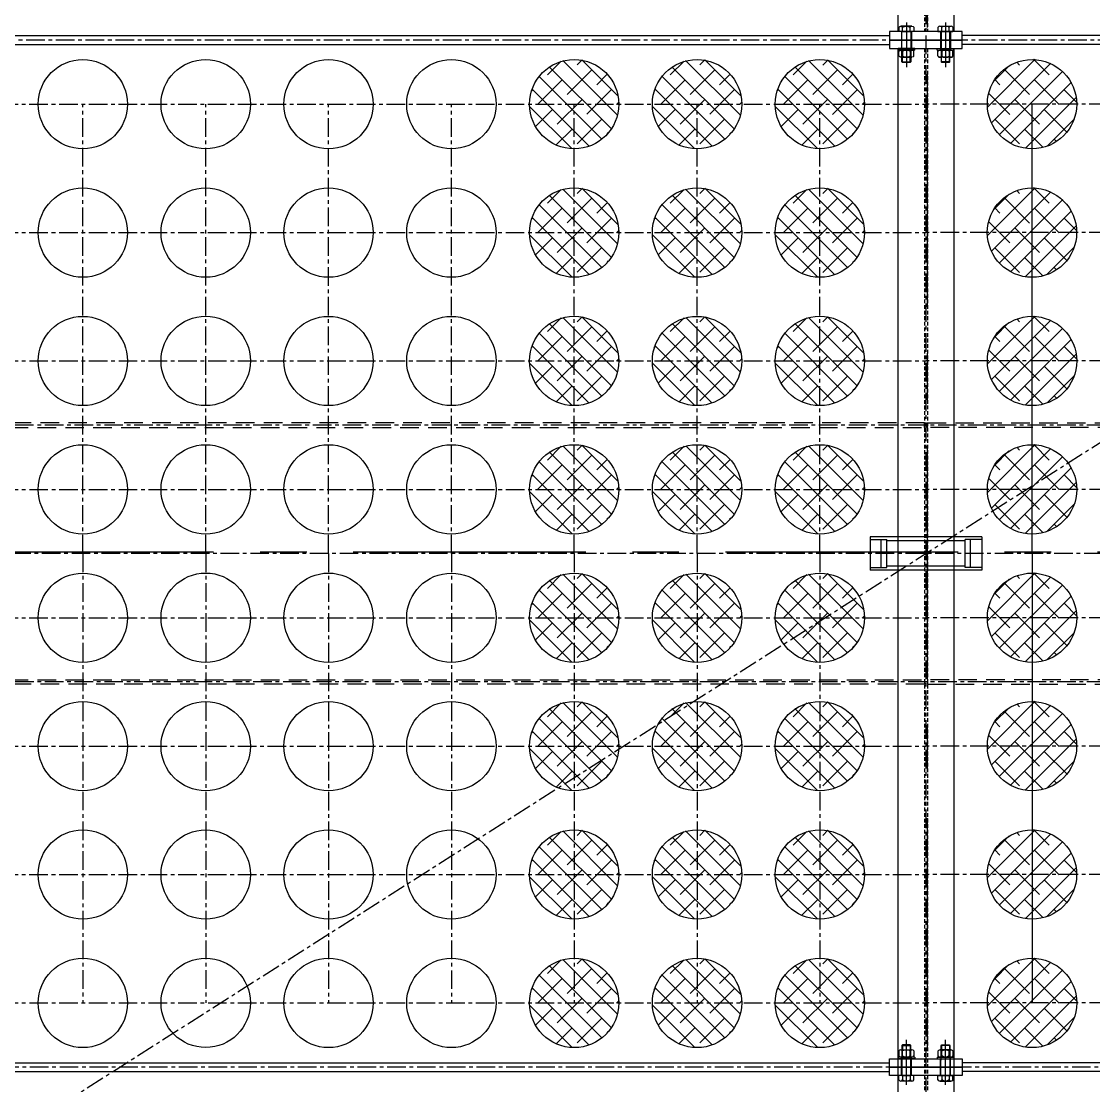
# Model space of a CAD drawing. Extents: x 0 to 39171, y 29931 to 57651.
# Drawn here: x 9781 to 11701, y 43595 to 45501 of the extents above; entities that cross this region are included whole.
import ezdxf

# ---------------------------------------------------------------- set-up
doc = ezdxf.new("R2010")
doc.units = 0
doc.header["$LTSCALE"] = 333.3
doc.header["$MEASUREMENT"] = 0
for name, pattern in [('CENTER', [2, 1.25, -0.25, 0.25, -0.25]), ('CENTRO', [2, 1.25, -0.25, 0.25, -0.25]), ('CONTINUA', [0]), ('DASHDOT', [1, 0.5, -0.25, 0, -0.25]), ('HIDDEN', [0.375, 0.25, -0.125]), ('NASCOSTA', [0.375, 0.25, -0.125]), ('PHANTOM', [2.5, 1.25, -0.25, 0.25, -0.25, 0.25, -0.25])]:
    doc.linetypes.add(name, pattern=pattern)
doc.layers.get('0').update_dxf_attribs({"linetype": 'CONTINUOUS'})
for name, color, linetype in [('50', 6, 'CONTINUOUS'), ('70', 7, 'DASHDOT'), ('LINEE-035G', 2, 'CONTINUOUS'), ('LINEE025R', 1, 'CONTINUOUS'), ('QUOTA', 7, 'CONTINUOUS')]:
    doc.layers.add(name, color=color, linetype=linetype)

# ---------------------------------------------------------------- blocks, each defined once
blk = doc.blocks.new('A$C0A166A00')
at = {"layer": 'LINEE025R', "color": 8, "ltscale": 0.4}
blk.add_circle((2810, 2810), 2810, dxfattribs=at)
blk = doc.blocks.new('DADOM16')
for p, q in [((-13.4, 11), (-13.4, 2)), ((-10, 13), (10, 13)), ((-10, 0), (10, 0)), ((-6.7, 2), (-6.7, 11)), ((6.7, 2), (6.7, 11)), ((13.4, 11), (13.4, 2))]:
    blk.add_line(p, q)
for centre, radius, start, end in [((-10, 9.2), 3.8, 28.2301, 151.7699), ((-10, 3.8), 3.8, 208.2301, 331.7699), ((0, 0.8), 12.2, 56.6998, 123.3002), ((0, 12.2), 12.2, 236.6998, 303.3002), ((10, 9.2), 3.8, 28.2301, 151.7699), ((10, 3.8), 3.8, 208.2301, 331.7699)]:
    blk.add_arc(centre, radius, start, end)
blk = doc.blocks.new('VITEM16')
for p, q in [((-13.4, 8), (-13.4, 0)), ((-13.4, 0), (13.4, 0)), ((-10, 10), (10, 10)), ((-6.7, 0), (-6.7, 8)), ((6.7, 0), (6.7, 8)), ((13.4, 8), (13.4, 0))]:
    blk.add_line(p, q)
for centre, radius, start, end in [((-10, 6.2), 3.8, 28.2301, 151.7699), ((0, -2.2), 12.2, 56.6998, 123.3002), ((10, 6.2), 3.8, 28.2301, 151.7699)]:
    blk.add_arc(centre, radius, start, end)
blk = doc.blocks.new('RONDM16')
for p, q in [((-15, 3), (-15, 0)), ((15, 3), (-15, 3)), ((15, 0), (-15, 0)), ((-8.5, 3), (-8.5, 0)), ((0, 3.7), (0, -0.8)), ((8.5, 3), (8.5, 0)), ((15, 3), (15, 0))]:
    blk.add_line(p, q)
blk = doc.blocks.new('64F1')
at = {"layer": 'LINEE025R', "ltscale": 0.4}
h = blk.add_hatch(dxfattribs=at)
h.set_pattern_fill('ANSI38', scale=200, angle=-14.5, style=0)
h.set_pattern_definition([(102.5, (734129.395, -378298.143), (24.4074002, 5.41099035), []), (12.5, (734129.395, -378298.143), (54.2257907, -13.5854195), [62.5, -37.5])])
h.paths.add_polyline_path([(-25649.3, 44673.5), (-25692.3, 44606), (-25759.8, 44649, -0.414214)])
h.paths.add_polyline_path([(-25759.8, 44649), (-25692.3, 44606), (-25735.3, 44538.5, -0.414214)])
h.paths.add_polyline_path([(-25692.3, 44606), (-25624.8, 44563, -0.414214), (-25735.3, 44538.5)])
h.paths.add_polyline_path([(-25649.3, 44673.5, -0.414214), (-25624.8, 44563), (-25692.3, 44606)])
h = blk.add_hatch(dxfattribs=at)
h.set_pattern_fill('ANSI38', scale=200, angle=-14.5, style=0)
h.set_pattern_definition([(102.5, (734323.375, -378421.722), (24.4074002, 5.41099035), []), (12.5, (734323.375, -378421.722), (54.2257907, -13.5854195), [62.5, -37.5])])
h.paths.add_polyline_path([(-25455.4, 44549.9), (-25498.3, 44482.4), (-25565.8, 44525.4, -0.414214)])
h.paths.add_polyline_path([(-25565.8, 44525.4), (-25498.3, 44482.4), (-25541.3, 44414.9, -0.414214)])
h.paths.add_polyline_path([(-25498.3, 44482.4), (-25430.9, 44439.4, -0.414214), (-25541.3, 44414.9)])
h.paths.add_polyline_path([(-25455.4, 44549.9, -0.414214), (-25430.9, 44439.4), (-25498.3, 44482.4)])
h = blk.add_hatch(dxfattribs=at)
h.set_pattern_fill('ANSI38', scale=200, angle=-14.5, style=0)
h.set_pattern_definition([(102.5, (734517.355, -378545.3), (24.4074002, 5.41099035), []), (12.5, (734517.355, -378545.3), (54.2257907, -13.5854195), [62.5, -37.5])])
h.paths.add_polyline_path([(-25261.4, 44426.3), (-25304.4, 44358.8), (-25371.8, 44401.8, -0.414214)])
h.paths.add_polyline_path([(-25371.8, 44401.8), (-25304.4, 44358.8), (-25347.3, 44291.4, -0.414214)])
h.paths.add_polyline_path([(-25304.4, 44358.8), (-25236.9, 44315.9, -0.414214), (-25347.3, 44291.4)])
h.paths.add_polyline_path([(-25261.4, 44426.3, -0.414214), (-25236.9, 44315.9), (-25304.4, 44358.8)])
h = blk.add_hatch(dxfattribs=at)
h.set_pattern_fill('ANSI38', scale=200, angle=-14.5, style=0)
h.set_pattern_definition([(192.5, (678498.87, -465620.573), (5.41099035, -24.4074002), []), (282.5, (678498.87, -465620.573), (35.2293809, -43.40381), [62.5, -37.5])])
h.paths.add_polyline_path([(-25940, 44217.3), (-25897, 44284.7), (-25964.4, 44327.7, 0.414214)])
h.paths.add_polyline_path([(-25964.4, 44327.7), (-25897, 44284.7), (-25854, 44352.2, 0.414214)])
h.paths.add_polyline_path([(-25897, 44284.7), (-25829.5, 44241.8, 0.414214), (-25854, 44352.2)])
h.paths.add_polyline_path([(-25940, 44217.3, 0.414214), (-25829.5, 44241.8), (-25897, 44284.7)])
h = blk.add_hatch(dxfattribs=at)
h.set_pattern_fill('ANSI38', scale=200, angle=-14.5, style=0)
h.set_pattern_definition([(102.5, (734711.335, -378668.88), (24.4074002, 5.41099035), []), (12.5, (734711.335, -378668.88), (54.2257907, -13.5854195), [62.5, -37.5])])
h.paths.add_polyline_path([(-25067.4, 44302.7), (-25110.4, 44235.3), (-25177.8, 44278.2, -0.414214)])
h.paths.add_polyline_path([(-25177.8, 44278.2), (-25110.4, 44235.3), (-25153.4, 44167.8, -0.414214)])
h.paths.add_polyline_path([(-25110.4, 44235.3), (-25042.9, 44192.3, -0.414214), (-25153.4, 44167.8)])
h.paths.add_polyline_path([(-25067.4, 44302.7, -0.414214), (-25042.9, 44192.3), (-25110.4, 44235.3)])
h = blk.add_hatch(dxfattribs=at)
h.set_pattern_fill('ANSI38', scale=200, angle=-14.5, style=0)
h.set_pattern_definition([(192.5, (678692.85, -465744.152), (5.41099035, -24.4074002), []), (282.5, (678692.85, -465744.152), (35.2293809, -43.40381), [62.5, -37.5])])
h.paths.add_polyline_path([(-25746, 44093.7), (-25703, 44161.2), (-25770.5, 44204.2, 0.414214)])
h.paths.add_polyline_path([(-25770.5, 44204.2), (-25703, 44161.2), (-25660, 44228.6, 0.414214)])
h.paths.add_polyline_path([(-25703, 44161.2), (-25635.5, 44118.2, 0.414214), (-25660, 44228.6)])
h.paths.add_polyline_path([(-25746, 44093.7, 0.414214), (-25635.5, 44118.2), (-25703, 44161.2)])
h = blk.add_hatch(dxfattribs=at)
h.set_pattern_fill('ANSI38', scale=200, angle=-14.5, style=0)
h.set_pattern_definition([(102.5, (734905.296, -378792.446), (24.4074002, 5.41099035), []), (12.5, (734905.296, -378792.446), (54.2257907, -13.5854195), [62.5, -37.5])])
h.paths.add_polyline_path([(-24873.4, 44179.2), (-24916.4, 44111.7), (-24983.9, 44154.7, -0.414214)])
h.paths.add_polyline_path([(-24983.9, 44154.7), (-24916.4, 44111.7), (-24959.4, 44044.2, -0.414214)])
h.paths.add_polyline_path([(-24916.4, 44111.7), (-24848.9, 44068.7, -0.414214), (-24959.4, 44044.2)])
h.paths.add_polyline_path([(-24873.4, 44179.2, -0.414214), (-24848.9, 44068.7), (-24916.4, 44111.7)])
h = blk.add_hatch(dxfattribs=at)
h.set_pattern_fill('ANSI38', scale=200, angle=-14.5, style=0)
h.set_pattern_definition([(192.5, (678380.642, -465806.104), (5.41099035, -24.4074002), []), (282.5, (678380.642, -465806.104), (35.2293809, -43.40381), [62.5, -37.5])])
h.paths.add_polyline_path([(-26058.2, 44031.7), (-26015.2, 44099.2), (-26082.7, 44142.2, 0.414214)])
h.paths.add_polyline_path([(-26082.7, 44142.2), (-26015.2, 44099.2), (-25972.2, 44166.7, 0.414214)])
h.paths.add_polyline_path([(-26015.2, 44099.2), (-25947.7, 44056.2, 0.414214), (-25972.2, 44166.7)])
h.paths.add_polyline_path([(-26058.2, 44031.7, 0.414214), (-25947.7, 44056.2), (-26015.2, 44099.2)])
h = blk.add_hatch(dxfattribs=at)
h.set_pattern_fill('ANSI38', scale=200, angle=-14.5, style=0)
h.set_pattern_definition([(192.5, (678886.83, -465867.73), (5.41099035, -24.4074002), []), (282.5, (678886.83, -465867.73), (35.2293809, -43.40381), [62.5, -37.5])])
h.paths.add_polyline_path([(-25552, 43970.1), (-25509, 44037.6), (-25576.5, 44080.6, 0.414214)])
h.paths.add_polyline_path([(-25576.5, 44080.6), (-25509, 44037.6), (-25466, 44105.1, 0.414214)])
h.paths.add_polyline_path([(-25509, 44037.6), (-25441.5, 43994.6, 0.414214), (-25466, 44105.1)])
h.paths.add_polyline_path([(-25552, 43970.1, 0.414214), (-25441.5, 43994.6), (-25509, 44037.6)])
h = blk.add_hatch(dxfattribs=at)
h.set_pattern_fill('ANSI38', scale=200, angle=-14.5, style=0)
h.set_pattern_definition([(192.5, (678574.622, -465929.683), (5.41099035, -24.4074002), []), (282.5, (678574.622, -465929.683), (35.2293809, -43.40381), [62.5, -37.5])])
h.paths.add_polyline_path([(-25864.2, 43908.2), (-25821.2, 43975.6), (-25888.7, 44018.6, 0.414214)])
h.paths.add_polyline_path([(-25888.7, 44018.6), (-25821.2, 43975.6), (-25778.2, 44043.1, 0.414214)])
h.paths.add_polyline_path([(-25821.2, 43975.6), (-25753.8, 43932.7, 0.414214), (-25778.2, 44043.1)])
h.paths.add_polyline_path([(-25864.2, 43908.2, 0.414214), (-25753.8, 43932.7), (-25821.2, 43975.6)])
h = blk.add_hatch(dxfattribs=at)
h.set_pattern_fill('ANSI38', scale=200, angle=-14.5, style=0)
h.set_pattern_definition([(102.5, (735099.276, -378916.025), (24.4074002, 5.41099035), []), (12.5, (735099.276, -378916.025), (54.2257907, -13.5854195), [62.5, -37.5])])
h.paths.add_polyline_path([(-24679.4, 44055.6), (-24722.4, 43988.1), (-24789.9, 44031.1, -0.414214)])
h.paths.add_polyline_path([(-24789.9, 44031.1), (-24722.4, 43988.1), (-24765.4, 43920.6, -0.414214)])
h.paths.add_polyline_path([(-24722.4, 43988.1), (-24655, 43945.1, -0.414214), (-24765.4, 43920.6)])
h.paths.add_polyline_path([(-24679.4, 44055.6, -0.414214), (-24655, 43945.1), (-24722.4, 43988.1)])
h = blk.add_hatch(dxfattribs=at)
h.set_pattern_fill('ANSI38', scale=200, angle=-14.5, style=0)
h.set_pattern_definition([(192.5, (678262.432, -465991.648), (5.41099035, -24.4074002), []), (282.5, (678262.432, -465991.648), (35.2293809, -43.40381), [62.5, -37.5])])
h.paths.add_polyline_path([(-26176.4, 43846.2), (-26133.4, 43913.7), (-26200.9, 43956.7, 0.414214)])
h.paths.add_polyline_path([(-26200.9, 43956.7), (-26133.4, 43913.7), (-26090.4, 43981.1, 0.414214)])
h.paths.add_polyline_path([(-26133.4, 43913.7), (-26065.9, 43870.7, 0.414214), (-26090.4, 43981.1)])
h.paths.add_polyline_path([(-26176.4, 43846.2, 0.414214), (-26065.9, 43870.7), (-26133.4, 43913.7)])
h = blk.add_hatch(dxfattribs=at)
h.set_pattern_fill('ANSI38', scale=200, angle=-14.5, style=0)
h.set_pattern_definition([(192.5, (679080.81, -465991.31), (5.41099035, -24.4074002), []), (282.5, (679080.81, -465991.31), (35.2293809, -43.40381), [62.5, -37.5])])
h.paths.add_polyline_path([(-25358, 43846.5), (-25315, 43914), (-25382.5, 43957, 0.414214)])
h.paths.add_polyline_path([(-25382.5, 43957), (-25315, 43914), (-25272, 43981.5, 0.414214)])
h.paths.add_polyline_path([(-25315, 43914), (-25247.6, 43871, 0.414214), (-25272, 43981.5)])
h.paths.add_polyline_path([(-25358, 43846.5, 0.414214), (-25247.6, 43871), (-25315, 43914)])
h = blk.add_hatch(dxfattribs=at)
h.set_pattern_fill('ANSI38', scale=200, angle=-14.5, style=0)
h.set_pattern_definition([(102.5, (735293.256, -379039.604), (24.4074002, 5.41099035), []), (12.5, (735293.256, -379039.604), (54.2257907, -13.5854195), [62.5, -37.5])])
h.paths.add_polyline_path([(-24485.5, 43932), (-24528.5, 43864.5), (-24595.9, 43907.5, -0.414214)])
h.paths.add_polyline_path([(-24595.9, 43907.5), (-24528.5, 43864.5), (-24571.4, 43797.1, -0.414214)])
h.paths.add_polyline_path([(-24528.5, 43864.5), (-24461, 43821.6, -0.414214), (-24571.4, 43797.1)])
h.paths.add_polyline_path([(-24485.5, 43932, -0.414214), (-24461, 43821.6), (-24528.5, 43864.5)])
h = blk.add_hatch(dxfattribs=at)
h.set_pattern_fill('ANSI38', scale=200, angle=-14.5, style=0)
h.set_pattern_definition([(192.5, (678768.602, -466053.262), (5.41099035, -24.4074002), []), (282.5, (678768.602, -466053.262), (35.2293809, -43.40381), [62.5, -37.5])])
h.paths.add_polyline_path([(-25670.2, 43784.6), (-25627.2, 43852.1), (-25694.7, 43895, 0.414214)])
h.paths.add_polyline_path([(-25694.7, 43895), (-25627.2, 43852.1), (-25584.3, 43919.5, 0.414214)])
h.paths.add_polyline_path([(-25627.2, 43852.1), (-25559.8, 43809.1, 0.414214), (-25584.3, 43919.5)])
h.paths.add_polyline_path([(-25670.2, 43784.6, 0.414214), (-25559.8, 43809.1), (-25627.2, 43852.1)])
h = blk.add_hatch(dxfattribs=at)
h.set_pattern_fill('ANSI38', scale=200, angle=-14.5, style=0)
h.set_pattern_definition([(192.5, (678456.412, -466115.227), (5.41099035, -24.4074002), []), (282.5, (678456.412, -466115.227), (35.2293809, -43.40381), [62.5, -37.5])])
h.paths.add_polyline_path([(-25982.4, 43722.6), (-25939.4, 43790.1), (-26006.9, 43833.1, 0.414214)])
h.paths.add_polyline_path([(-26006.9, 43833.1), (-25939.4, 43790.1), (-25896.4, 43857.6, 0.414214)])
h.paths.add_polyline_path([(-25939.4, 43790.1), (-25872, 43747.1, 0.414214), (-25896.4, 43857.6)])
h.paths.add_polyline_path([(-25982.4, 43722.6, 0.414214), (-25872, 43747.1), (-25939.4, 43790.1)])
h = blk.add_hatch(dxfattribs=at)
h.set_pattern_fill('ANSI38', scale=200, angle=-14.5, style=0)
h.set_pattern_definition([(192.5, (679274.772, -466114.877), (5.41099035, -24.4074002), []), (282.5, (679274.772, -466114.877), (35.2293809, -43.40381), [62.5, -37.5])])
h.paths.add_polyline_path([(-25164.1, 43723), (-25121.1, 43790.4), (-25188.5, 43833.4, 0.414214)])
h.paths.add_polyline_path([(-25188.5, 43833.4), (-25121.1, 43790.4), (-25078.1, 43857.9, 0.414214)])
h.paths.add_polyline_path([(-25121.1, 43790.4), (-25053.6, 43747.5, 0.414214), (-25078.1, 43857.9)])
h.paths.add_polyline_path([(-25164.1, 43723, 0.414214), (-25053.6, 43747.5), (-25121.1, 43790.4)])
h = blk.add_hatch(dxfattribs=at)
h.set_pattern_fill('ANSI38', scale=200, angle=-14.5, style=0)
h.set_pattern_definition([(102.5, (735487.236, -379163.183), (24.4074002, 5.41099035), []), (12.5, (735487.236, -379163.183), (54.2257907, -13.5854195), [62.5, -37.5])])
h.paths.add_polyline_path([(-24291.5, 43808.4), (-24334.5, 43741), (-24401.9, 43783.9, -0.414214)])
h.paths.add_polyline_path([(-24401.9, 43783.9), (-24334.5, 43741), (-24377.5, 43673.5, -0.414214)])
h.paths.add_polyline_path([(-24334.5, 43741), (-24267, 43698, -0.414214), (-24377.5, 43673.5)])
h.paths.add_polyline_path([(-24291.5, 43808.4, -0.414214), (-24267, 43698), (-24334.5, 43741)])
h = blk.add_hatch(dxfattribs=at)
h.set_pattern_fill('ANSI38', scale=200, angle=-14.5, style=0)
h.set_pattern_definition([(192.5, (678962.582, -466176.84), (5.41099035, -24.4074002), []), (282.5, (678962.582, -466176.84), (35.2293809, -43.40381), [62.5, -37.5])])
h.paths.add_polyline_path([(-25476.2, 43661), (-25433.3, 43728.5), (-25500.7, 43771.5, 0.414214)])
h.paths.add_polyline_path([(-25500.7, 43771.5), (-25433.3, 43728.5), (-25390.3, 43795.9, 0.414214)])
h.paths.add_polyline_path([(-25433.3, 43728.5), (-25365.8, 43685.5, 0.414214), (-25390.3, 43795.9)])
h.paths.add_polyline_path([(-25476.2, 43661, 0.414214), (-25365.8, 43685.5), (-25433.3, 43728.5)])
h = blk.add_hatch(dxfattribs=at)
h.set_pattern_fill('ANSI38', scale=200, angle=-14.5, style=0)
h.set_pattern_definition([(192.5, (678650.392, -466238.806), (5.41099035, -24.4074002), []), (282.5, (678650.392, -466238.806), (35.2293809, -43.40381), [62.5, -37.5])])
h.paths.add_polyline_path([(-25788.4, 43599), (-25745.5, 43666.5), (-25812.9, 43709.5, 0.414214)])
h.paths.add_polyline_path([(-25812.9, 43709.5), (-25745.5, 43666.5), (-25702.5, 43734, 0.414214)])
h.paths.add_polyline_path([(-25745.5, 43666.5), (-25678, 43623.5, 0.414214), (-25702.5, 43734)])
h.paths.add_polyline_path([(-25788.4, 43599, 0.414214), (-25678, 43623.5), (-25745.5, 43666.5)])
h = blk.add_hatch(dxfattribs=at)
h.set_pattern_fill('ANSI38', scale=200, angle=-14.5, style=0)
h.set_pattern_definition([(192.5, (679468.752, -466238.455), (5.41099035, -24.4074002), []), (282.5, (679468.752, -466238.455), (35.2293809, -43.40381), [62.5, -37.5])])
h.paths.add_polyline_path([(-24970.1, 43599.4), (-24927.1, 43666.9), (-24994.6, 43709.8, 0.414214)])
h.paths.add_polyline_path([(-24994.6, 43709.8), (-24927.1, 43666.9), (-24884.1, 43734.3, 0.414214)])
h.paths.add_polyline_path([(-24927.1, 43666.9), (-24859.6, 43623.9, 0.414214), (-24884.1, 43734.3)])
h.paths.add_polyline_path([(-24970.1, 43599.4, 0.414214), (-24859.6, 43623.9), (-24927.1, 43666.9)])
h = blk.add_hatch(dxfattribs=at)
h.set_pattern_fill('ANSI38', scale=200, angle=-14.5, style=0)
h.set_pattern_definition([(192.5, (679156.566, -466300.423), (5.41099035, -24.4074002), []), (282.5, (679156.566, -466300.423), (35.2293809, -43.40381), [62.5, -37.5])])
h.paths.add_polyline_path([(-25282.3, 43537.4), (-25239.3, 43604.9), (-25306.7, 43647.9, 0.414214)])
h.paths.add_polyline_path([(-25306.7, 43647.9), (-25239.3, 43604.9), (-25196.3, 43672.4, 0.414214)])
h.paths.add_polyline_path([(-25239.3, 43604.9), (-25171.8, 43561.9, 0.414214), (-25196.3, 43672.4)])
h.paths.add_polyline_path([(-25282.3, 43537.4, 0.414214), (-25171.8, 43561.9), (-25239.3, 43604.9)])
h = blk.add_hatch(dxfattribs=at)
h.set_pattern_fill('ANSI38', scale=200, angle=-14.5, style=0)
h.set_pattern_definition([(192.5, (678844.372, -466362.385), (5.41099035, -24.4074002), []), (282.5, (678844.372, -466362.385), (35.2293809, -43.40381), [62.5, -37.5])])
h.paths.add_polyline_path([(-25594.5, 43475.5), (-25551.5, 43542.9), (-25618.9, 43585.9, 0.414214)])
h.paths.add_polyline_path([(-25618.9, 43585.9), (-25551.5, 43542.9), (-25508.5, 43610.4, 0.414214)])
h.paths.add_polyline_path([(-25551.5, 43542.9), (-25484, 43500, 0.414214), (-25508.5, 43610.4)])
h.paths.add_polyline_path([(-25594.5, 43475.5, 0.414214), (-25484, 43500), (-25551.5, 43542.9)])
h = blk.add_hatch(dxfattribs=at)
h.set_pattern_fill('ANSI38', scale=200, angle=-14.5, style=0)
h.set_pattern_definition([(192.5, (679662.732, -466362.034), (5.41099035, -24.4074002), []), (282.5, (679662.732, -466362.034), (35.2293809, -43.40381), [62.5, -37.5])])
h.paths.add_polyline_path([(-24776.1, 43475.8), (-24733.1, 43543.3), (-24800.6, 43586.3, 0.414214)])
h.paths.add_polyline_path([(-24800.6, 43586.3), (-24733.1, 43543.3), (-24690.1, 43610.8, 0.414214)])
h.paths.add_polyline_path([(-24733.1, 43543.3), (-24665.6, 43500.3, 0.414214), (-24690.1, 43610.8)])
h.paths.add_polyline_path([(-24776.1, 43475.8, 0.414214), (-24665.6, 43500.3), (-24733.1, 43543.3)])
h = blk.add_hatch(dxfattribs=at)
h.set_pattern_fill('ANSI38', scale=200, angle=-14.5, style=0)
h.set_pattern_definition([(192.5, (679350.547, -466424.002), (5.41099035, -24.4074002), []), (282.5, (679350.547, -466424.002), (35.2293809, -43.40381), [62.5, -37.5])])
h.paths.add_polyline_path([(-25088.3, 43413.8), (-25045.3, 43481.3), (-25112.8, 43524.3, 0.414214)])
h.paths.add_polyline_path([(-25112.8, 43524.3), (-25045.3, 43481.3), (-25002.3, 43548.8, 0.414214)])
h.paths.add_polyline_path([(-25045.3, 43481.3), (-24977.8, 43438.3, 0.414214), (-25002.3, 43548.8)])
h.paths.add_polyline_path([(-25088.3, 43413.8, 0.414214), (-24977.8, 43438.3), (-25045.3, 43481.3)])
h = blk.add_hatch(dxfattribs=at)
h.set_pattern_fill('ANSI38', scale=200, angle=-14.5, style=0)
h.set_pattern_definition([(192.5, (679038.36, -466485.97), (5.41099035, -24.4074002), []), (282.5, (679038.36, -466485.97), (35.2293809, -43.40381), [62.5, -37.5])])
h.paths.add_polyline_path([(-25400.5, 43351.9), (-25357.5, 43419.4), (-25425, 43462.3, 0.414214)])
h.paths.add_polyline_path([(-25425, 43462.3), (-25357.5, 43419.4), (-25314.5, 43486.8, 0.414214)])
h.paths.add_polyline_path([(-25357.5, 43419.4), (-25290, 43376.4, 0.414214), (-25314.5, 43486.8)])
h.paths.add_polyline_path([(-25400.5, 43351.9, 0.414214), (-25290, 43376.4), (-25357.5, 43419.4)])
h = blk.add_hatch(dxfattribs=at)
h.set_pattern_fill('ANSI38', scale=200, angle=-14.5, style=0)
h.set_pattern_definition([(192.5, (679856.712, -466485.613), (5.41099035, -24.4074002), []), (282.5, (679856.712, -466485.613), (35.2293809, -43.40381), [62.5, -37.5])])
h.paths.add_polyline_path([(-24582.1, 43352.2), (-24539.1, 43419.7), (-24606.6, 43462.7, 0.414214)])
h.paths.add_polyline_path([(-24606.6, 43462.7), (-24539.1, 43419.7), (-24496.1, 43487.2, 0.414214)])
h.paths.add_polyline_path([(-24539.1, 43419.7), (-24471.7, 43376.7, 0.414214), (-24496.1, 43487.2)])
h.paths.add_polyline_path([(-24582.1, 43352.2, 0.414214), (-24471.7, 43376.7), (-24539.1, 43419.7)])
h = blk.add_hatch(dxfattribs=at)
h.set_pattern_fill('ANSI38', scale=200, angle=-14.5, style=0)
h.set_pattern_definition([(192.5, (679544.527, -466547.58), (5.41099035, -24.4074002), []), (282.5, (679544.527, -466547.58), (35.2293809, -43.40381), [62.5, -37.5])])
h.paths.add_polyline_path([(-24894.3, 43290.3), (-24851.3, 43357.7), (-24918.8, 43400.7, 0.414214)])
h.paths.add_polyline_path([(-24918.8, 43400.7), (-24851.3, 43357.7), (-24808.3, 43425.2, 0.414214)])
h.paths.add_polyline_path([(-24851.3, 43357.7), (-24783.8, 43314.8, 0.414214), (-24808.3, 43425.2)])
h.paths.add_polyline_path([(-24894.3, 43290.3, 0.414214), (-24783.8, 43314.8), (-24851.3, 43357.7)])
h = blk.add_hatch(dxfattribs=at)
h.set_pattern_fill('ANSI38', scale=200, angle=-14.5, style=0)
h.set_pattern_definition([(192.5, (679232.34, -466609.548), (5.41099035, -24.4074002), []), (282.5, (679232.34, -466609.548), (35.2293809, -43.40381), [62.5, -37.5])])
h.paths.add_polyline_path([(-25206.5, 43228.3), (-25163.5, 43295.8), (-25231, 43338.8, 0.414214)])
h.paths.add_polyline_path([(-25231, 43338.8), (-25163.5, 43295.8), (-25120.5, 43363.2, 0.414214)])
h.paths.add_polyline_path([(-25163.5, 43295.8), (-25096, 43252.8, 0.414214), (-25120.5, 43363.2)])
h.paths.add_polyline_path([(-25206.5, 43228.3, 0.414214), (-25096, 43252.8), (-25163.5, 43295.8)])
h = blk.add_hatch(dxfattribs=at)
h.set_pattern_fill('ANSI38', scale=200, angle=-14.5, style=0)
h.set_pattern_definition([(192.5, (679738.507, -466671.16), (5.41099035, -24.4074002), []), (282.5, (679738.507, -466671.16), (35.2293809, -43.40381), [62.5, -37.5])])
h.paths.add_polyline_path([(-24700.3, 43166.7), (-24657.3, 43234.2), (-24724.8, 43277.1, 0.414214)])
h.paths.add_polyline_path([(-24724.8, 43277.1), (-24657.3, 43234.2), (-24614.4, 43301.6, 0.414214)])
h.paths.add_polyline_path([(-24657.3, 43234.2), (-24589.9, 43191.2, 0.414214), (-24614.4, 43301.6)])
h.paths.add_polyline_path([(-24700.3, 43166.7, 0.414214), (-24589.9, 43191.2), (-24657.3, 43234.2)])
h = blk.add_hatch(dxfattribs=at)
h.set_pattern_fill('ANSI38', scale=200, angle=-14.5, style=0)
h.set_pattern_definition([(192.5, (679426.32, -466733.127), (5.41099035, -24.4074002), []), (282.5, (679426.32, -466733.127), (35.2293809, -43.40381), [62.5, -37.5])])
h.paths.add_polyline_path([(-25012.5, 43104.7), (-24969.5, 43172.2), (-25037, 43215.2, 0.414214)])
h.paths.add_polyline_path([(-25037, 43215.2), (-24969.5, 43172.2), (-24926.5, 43239.7, 0.414214)])
h.paths.add_polyline_path([(-24969.5, 43172.2), (-24902.1, 43129.2, 0.414214), (-24926.5, 43239.7)])
h.paths.add_polyline_path([(-25012.5, 43104.7, 0.414214), (-24902.1, 43129.2), (-24969.5, 43172.2)])
h = blk.add_hatch(dxfattribs=at)
h.set_pattern_fill('ANSI38', scale=200, angle=-14.5, style=0)
h.set_pattern_definition([(192.5, (679620.3, -466856.705), (5.41099035, -24.4074002), []), (282.5, (679620.3, -466856.705), (35.2293809, -43.40381), [62.5, -37.5])])
h.paths.add_polyline_path([(-24818.5, 42981.1), (-24775.5, 43048.6), (-24843, 43091.6, 0.414214)])
h.paths.add_polyline_path([(-24843, 43091.6), (-24775.5, 43048.6), (-24732.6, 43116.1, 0.414214)])
h.paths.add_polyline_path([(-24775.5, 43048.6), (-24708.1, 43005.6, 0.414214), (-24732.6, 43116.1)])
h.paths.add_polyline_path([(-24818.5, 42981.1, 0.414214), (-24708.1, 43005.6), (-24775.5, 43048.6)])
at = {"layer": 'LINEE-035G', "color": 7}
for radius in [3004, 3000, 3000, 3000, 3000]:
    blk.add_circle((-25115.2, 44012.5), radius, dxfattribs=at)
at = {"layer": 'LINEE025R', "color": 7, "ltscale": 0.4}
for p, q in [((-25842.4, 44509), (-25850, 44513.8)), ((-25835.2, 44522.2), (-25843.8, 44508.7)), ((-25834.9, 44520.8), (-25842.4, 44525.6)), ((-25880, 44449.9), (-25887.6, 44454.8)), ((-25881.4, 44449.6), (-25872.8, 44463.1)), ((-25872.5, 44461.7), (-25880.1, 44466.6)), ((-25052, 44067.1), (-25092.5, 44092.9)), ((-25052, 44067.1), (-25092.5, 44092.9)), ((-25138, 43932.2), (-25178.5, 43958)), ((-25131.8, 43940.1), (-25173.9, 43966.9)), ((-24349.1, 43575.4), (-24357.7, 43562)), ((-24350.5, 43575.1), (-24342.9, 43570.3)), ((-24358, 43563.3), (-24350.4, 43558.5)), ((-24395.3, 43502.9), (-24386.7, 43516.4)), ((-24388.1, 43516.1), (-24380.5, 43511.3)), ((-24395.6, 43504.3), (-24388, 43499.5))]:
    blk.add_line(p, q, dxfattribs=at)
at = {"layer": 'LINEE025R', "color": 7}
blk.add_line((-25169.2, 43927.9), (-25168.8, 43929.7), dxfattribs=at)
at = {"layer": 'LINEE025R', "color": 7, "linetype": 'NASCOSTA', "ltscale": 0.4}
for points in [[(-25304.3, 44136.3), (-25311.1, 44140.6), (-23705.4, 46661), (-23698.7, 46656.7)], [(-24923.1, 43893.5), (-24916.4, 43889.2), (-23310.7, 46409.5), (-23317.5, 46413.8)], [(-25307.3, 44131.6), (-25314.1, 44135.9), (-26919.7, 41615.5), (-26913, 41611.2)], [(-24926.1, 43888.7), (-24919.4, 43884.5), (-26525, 41364.1), (-26531.8, 41368.4)]]:
    blk.add_lwpolyline(points, close=True, dxfattribs=at)
at = {"layer": 'LINEE025R', "color": 7, "ltscale": 0.4}
for points in [[(-25842.4, 44509), (-25834.9, 44520.8), (-25835.2, 44522.2), (-25880.7, 44551.2), (-25889.3, 44537.7), (-25843.8, 44508.7)], [(-25872.5, 44461.7), (-25880, 44449.9), (-25881.4, 44449.6), (-25926.9, 44478.6), (-25918.3, 44492.1), (-25872.8, 44463.1)], [(-24317, 43581.1), (-24304.4, 43573), (-24374.2, 43463.4), (-24386.9, 43471.5)], [(-24304.4, 43573), (-24291.7, 43565), (-24361.6, 43455.3), (-24374.2, 43463.4)], [(-24358, 43563.3), (-24350.5, 43575.1), (-24349.1, 43575.4), (-24303.6, 43546.4), (-24312.2, 43532.9), (-24357.7, 43562)], [(-24388.1, 43516.1), (-24395.6, 43504.3), (-24395.3, 43502.9), (-24349.8, 43473.9), (-24341.2, 43487.4), (-24386.7, 43516.4)]]:
    blk.add_lwpolyline(points, close=True, dxfattribs=at)
for centre in [(-25692.1, 44605.3), (-25498.1, 44481.7), (-25304.1, 44358.2), (-25896.3, 44284.8), (-25110.1, 44234.6), (-25702.3, 44161.2), (-24916.2, 44111), (-26014.4, 44099.3), (-25508.3, 44037.7), (-25820.5, 43975.7), (-24722.2, 43987.4), (-26132.7, 43913.7), (-25314.3, 43914.1), (-24528.2, 43863.8), (-25626.5, 43852.1), (-25938.7, 43790.2), (-25120.3, 43790.5), (-24334.2, 43740.3), (-26250.9, 43728.2), (-25432.5, 43728.5), (-25744.7, 43666.6), (-24926.4, 43666.9), (-26056.9, 43604.6), (-25238.5, 43605), (-26369.1, 43542.6), (-25550.7, 43543), (-24732.4, 43543.3), (-25862.9, 43481), (-25044.5, 43481.4), (-26175.1, 43419.1), (-25356.7, 43419.4), (-24538.4, 43419.8), (-26487.3, 43357.1), (-25668.9, 43357.4), (-24850.6, 43357.8), (-25981.1, 43295.5), (-25162.7, 43295.8), (-26293.3, 43233.5), (-25474.9, 43233.9), (-24656.6, 43234.2), (-26605.5, 43171.5), (-25787.1, 43171.9), (-24968.8, 43172.2), (-26099.4, 43110), (-25281, 43110.3), (-25593.2, 43048.3), (-24774.8, 43048.7), (-26411.5, 43048), (-25905.3, 42986.4), (-25087, 42986.7), (-26217.5, 42924.4), (-25399.2, 42924.7), (-25711.4, 42862.8), (-24893, 42863.1), (-26023.5, 42800.8), (-25205.2, 42801.2), (-25517.4, 42739.2), (-25829.6, 42677.2), (-25011.2, 42677.6), (-25323.4, 42615.6), (-25635.6, 42553.7), (-25129.5, 42492.1), (-25441.6, 42430.1), (-25247.6, 42306.5)]:
    blk.add_circle(centre, 80, dxfattribs=at)
at = {"layer": 'QUOTA', "color": 8, "linetype": 'CENTRO', "ltscale": 0.08}
for p, q in [((-25115.2, 40471.7), (-25115.2, 47472.2)), ((-24071.8, 47148.7), (-25794.2, 44445.1)), ((-23877.8, 47025.1), (-25600.2, 44321.5)), ((-24303.7, 46998.7), (-27458.5, 42046.6)), ((-23683.8, 46901.6), (-25406.2, 44197.9)), ((-23489.8, 46778), (-25212.2, 44074.3)), ((-23675.1, 46701.2), (-26946.6, 41565.9)), ((-23295.8, 46654.4), (-25018.2, 43950.8)), ((-23483.9, 46573.3), (-26777.2, 41403.8)), ((-23101.9, 46530.8), (-24824.3, 43827.2)), ((-23287.1, 46454.1), (-26558.7, 41318.7)), ((-22907.9, 46407.2), (-24630.3, 43703.6)), ((-22713.9, 46283.7), (-24436.3, 43580)), ((-22776.8, 45970.9), (-25900.9, 41067.1)), ((-27742.1, 45686), (-22581.7, 42398.5)), ((-27516.6, 41741.4), (-25794.2, 44445.1)), ((-27322.6, 41617.8), (-25600.2, 44321.5)), ((-25217.3, 43852.3), (-25896.3, 44284.8)), ((-27128.6, 41494.3), (-25406.2, 44197.9)), ((-25335.5, 43666.7), (-26014.5, 44099.3)), ((-26934.6, 41370.7), (-25212.2, 44074.3)), ((-26740.7, 41247.1), (-25018.2, 43950.8)), ((-25453.7, 43481.2), (-26132.7, 43913.7)), ((-25217.3, 43852.3), (-24538.4, 43419.8)), ((-26546.7, 41123.5), (-24824.3, 43827.2)), ((-25571.9, 43295.7), (-26250.9, 43728.2)), ((-26352.7, 40999.9), (-24630.3, 43703.6)), ((-25335.5, 43666.7), (-24656.6, 43234.2)), ((-26158.7, 40876.4), (-24436.3, 43580)), ((-25690.1, 43110.1), (-26369.1, 43542.6)), ((-25453.7, 43481.2), (-24774.8, 43048.7)), ((-25808.4, 42924.6), (-26487.3, 43357.1)), ((-25571.9, 43295.7), (-24893, 42863.1)), ((-25926.6, 42739), (-26605.5, 43171.5)), ((-25690.1, 43110.1), (-25011.2, 42677.6)), ((-25808.4, 42924.6), (-25129.4, 42492)), ((-25926.6, 42739), (-25247.6, 42306.5))]:
    blk.add_line(p, q, dxfattribs=at)
at = {"layer": 'QUOTA', "color": 7, "linetype": 'CONTINUA', "ltscale": 0.08}
for p, q in [((-24365.1, 46917.2), (-25863, 44566)), ((-24348.8, 46913), (-25849.5, 44557.4)), ((-22810.5, 45932.9), (-24311.1, 43577.3)), ((-22799.7, 45920), (-24297.6, 43568.7)), ((-27618.2, 45666.4), (-25876.9, 44557.1)), ((-27671.9, 45582), (-25930.7, 44472.7)), ((-25899, 44553.3), (-25831.1, 44510.1)), ((-25880.2, 44552), (-25854.9, 44535.9)), ((-25889.8, 44536.8), (-25864.5, 44520.7)), ((-25851.6, 44541), (-22555.2, 42440.9)), ((-25936.6, 44494.3), (-25868.7, 44451.1)), ((-25917.8, 44493), (-25892.5, 44476.9)), ((-25927.4, 44477.8), (-25902.1, 44461.7)), ((-27430.7, 42105.1), (-25932.8, 44456.3)), ((-25905.4, 44456.6), (-22608.9, 42356.5)), ((-27420, 42092.1), (-25919.3, 44447.7)), ((-25086.8, 44113), (-25194.3, 43944.3)), ((-25082.6, 44110.3), (-25098.7, 44085)), ((-25086.8, 44113), (-25036.2, 44080.8)), ((-25096.7, 44083.7), (-25171.9, 43965.6)), ((-25036.2, 44080.8), (-25143.7, 43912.1)), ((-25056.5, 44058.1), (-25098.7, 44085)), ((-25040.4, 44083.4), (-25056.5, 44058.1)), ((-25058.6, 44059.4), (-25133.8, 43941.4)), ((-25190, 43941.6), (-25173.9, 43966.9)), ((-25194.3, 43944.3), (-25143.7, 43912.1)), ((-25147.9, 43914.8), (-25131.8, 43940.1)), ((-24293.9, 43530.8), (-24361.8, 43574)), ((-24303, 43547.3), (-24328.3, 43563.4)), ((-24312.7, 43532.1), (-24338, 43548.2)), ((-24331.5, 43471.7), (-24399.4, 43515)), ((-24340.6, 43488.2), (-24365.9, 43504.4)), ((-24350.3, 43473.1), (-24375.6, 43489.2)), ((-25881.7, 41112.1), (-24381, 43467.7)), ((-25865.4, 41107.8), (-24367.5, 43459.1))]:
    blk.add_line(p, q, dxfattribs=at)
at = {"layer": 'QUOTA', "color": 7, "linetype": 'NASCOSTA', "ltscale": 0.08}
for p, q in [((-27643.9, 45626.8), (-25902.3, 44517.3)), ((-27646.9, 45622.1), (-25905.3, 44512.6)), ((-25880, 44496.4), (-22583.2, 42396.1)), ((-25877, 44501.2), (-22580.2, 42400.9))]:
    blk.add_line(p, q, dxfattribs=at)
at = {"layer": 'QUOTA', "color": 7, "linetype": 'Continuous', "ltscale": 0.08}
for q in [(-25692.1, 44605.3), (-24334.2, 43740.3)]:
    blk.add_line((-25013.1, 44172.8), q, dxfattribs=at)
at = {"layer": 'QUOTA', "color": 7, "linetype": 'CONTINUA', "ltscale": 0.08}
for points in [[(-25856.2, 44561.7), (-25868.9, 44569.7), (-25938.7, 44460.1), (-25926.1, 44452)], [(-25843.6, 44553.6), (-25856.2, 44561.7), (-25926.1, 44452), (-25913.4, 44444)]]:
    blk.add_lwpolyline(points, close=True, dxfattribs=at)
at = {"layer": 'LINEE025R', "color": 7, "ltscale": 0.4}
for name, p, rotation in [('A$C0A166A00', (-26919.4, 40471.7), 17.99999999999593), ('VITEM16', (-25885, 44544.4), 57.50000000008995), ('RONDM16', (-25859.7, 44528.3), 237.4999999999142), ('DADOM16', (-25857.2, 44526.7), 237.50000000009), ('DADOM16', (-24373.3, 43498.4), 57.50000000008995), ('RONDM16', (-24370.8, 43496.8), 57.50000000008995), ('VITEM16', (-24345.5, 43480.6), 237.50000000009)]:
    blk.add_blockref(name, p, dxfattribs=dict(at, rotation=rotation))
at = {"layer": 'LINEE025R', "color": 7, "ltscale": 0.4, "xscale": -1}
for name, p, rotation in [('A$C0A166A00', (-22668.6, 47144), 97.00000000004418), ('VITEM16', (-25922.6, 44485.4), 57.50000000008995), ('RONDM16', (-25897.3, 44469.3), 237.50000000009), ('DADOM16', (-25894.8, 44467.7), 237.50000000009), ('DADOM16', (-24335.7, 43557.4), 57.50000000008995), ('RONDM16', (-24333.2, 43555.8), 57.50000000008995), ('VITEM16', (-24307.9, 43539.7), 237.50000000009)]:
    blk.add_blockref(name, p, dxfattribs=dict(at, rotation=rotation))

msp = doc.modelspace()

# ---------------------------------------------------------------- linework, layer by layer
at = {"layer": '50', "color": 8, "linetype": 'PHANTOM', "ltscale": 0.5}
msp.add_arc((11403.3, 44550.23), 5020, 88.51608, 245.57068, dxfattribs=at)
at = {"layer": '50', "color": 4}
for radius, start, end in [(4970, 87.92445, 245), (3170, 295, 164.88376), (3170, 195.20363, 245)]:
    msp.add_arc((11403.3, 44550.23), radius, start, end, dxfattribs=at)
at = {"layer": '50', "color": 8, "linetype": 'HIDDEN'}
for radius, start, end in [(4962, 87.9211, 245), (3178, 295, 164.92272), (3012, 174.04157, 163.95157), (3178, 195.16444, 245)]:
    msp.add_arc((11403.3, 44550.23), radius, start, end, dxfattribs=at)
at = {"layer": '50', "color": 8}
for radius, start, end in [(4890, 105.33797, 244.90626), (3250, 86.82507, 165.2644), (3064, 186.96092, 164.34765), (3250, 194.82069, 244.85896)]:
    msp.add_arc((11403.3, 44550.23), radius, start, end, dxfattribs=at)
at = {"layer": '50', "color": 7}
msp.add_arc((11403.3, 44550.23), 3004, 165.09527, 163.90768, dxfattribs=at)
at = {"layer": '70', "linetype": 'CENTER'}
for p, q in [((11403.3, 50073.02), (11403.3, 39372.62)), ((14791.42, 44550.23), (4605.78, 44550.23))]:
    msp.add_line(p, q, dxfattribs=at)

# ---------------------------------------------------------------- block references
at = {"layer": '50', "rotation": 302.4999999999171}
msp.add_blockref('64F1', (-12224.43, -282), dxfattribs=at)

doc.saveas('drawing.dxf')
